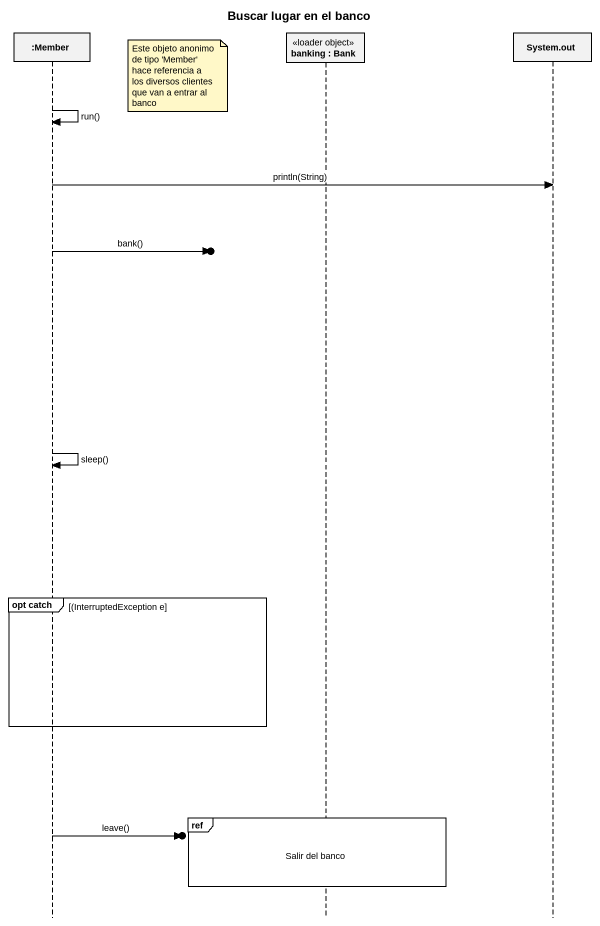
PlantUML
@startuml
title Buscar lugar en el banco
hide footbox
participant ":Member" as Member
participant "banking : Bank" as banking <<loader object>>
participant "System.out" as System_out

note right of Member : Este objeto anonimo de tipo 'Member' hace referencia a los diversos clientes que van a entrar al banco
Member -> Member : run()
Member -> System_out : println(String)
Member ->o] : bank()
Member -> Member : sleep()
group opt catch [(InterruptedException e]
end
ref over banking : Salir del banco
Member ->o] : leave()
@enduml
